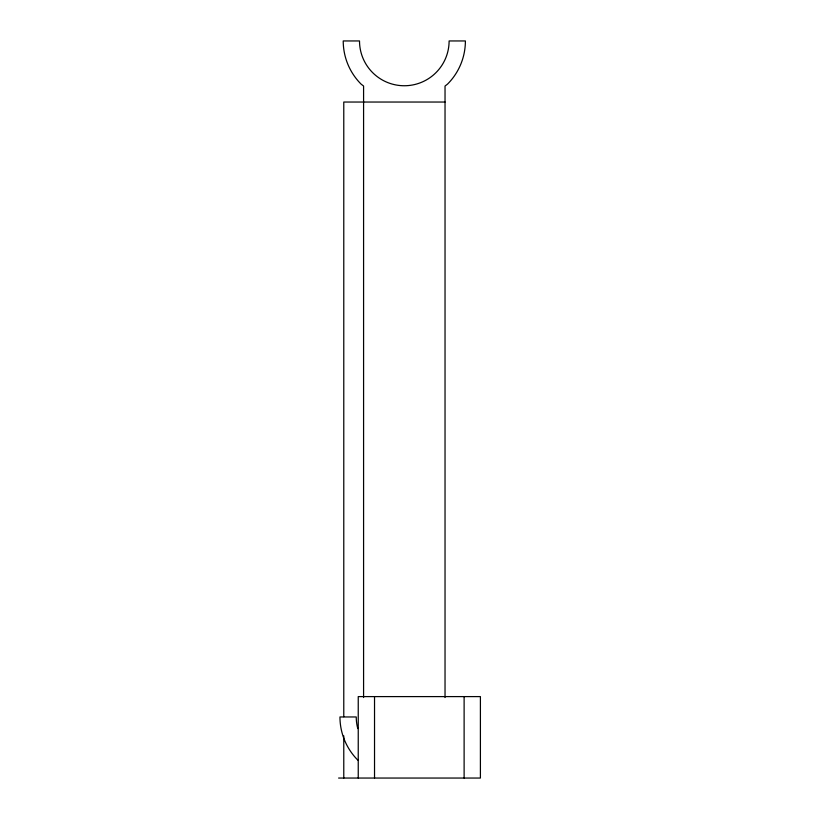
<?xml version="1.0" encoding="UTF-8"?>
<svg xmlns="http://www.w3.org/2000/svg" width="819" height="819" viewBox="0 0 819 819"><rect width="100%" height="100%" fill="white"/><g stroke="black" fill="none" stroke-linecap="round" stroke-linejoin="round"><path stroke-width="1.23" d="M445.034 102.037L343.775 102.037L343.775 716.707M338.595 778.05L480.405 778.05L480.405 696.6L358.241 696.6L358.241 778.05M464.117 696.6L464.117 778.05M445.034 697.542L445.034 86.036L447.502 84.142A61.087 61.087 0 0 0 465.397 40.95L449.109 40.95A44.799 44.799 0 0 1 404.31 85.749A44.799 44.799 0 0 1 359.51 40.95L343.222 40.95A61.087 61.087 0 0 0 361.118 84.142L363.585 86.036L363.585 697.542M374.529 696.6L374.529 778.05M343.775 735.882L343.775 778.05M357.852 760.155A61.087 61.087 0 0 1 339.957 716.963L356.245 716.963A44.799 44.799 0 0 0 357.77 728.562"/></g></svg>
